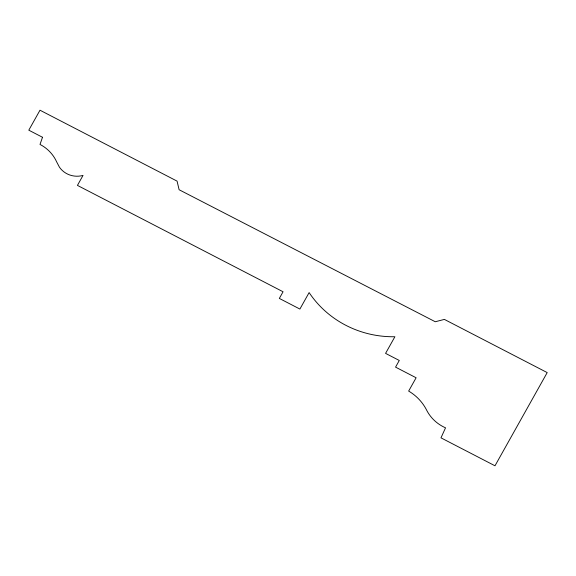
<?xml version="1.0" encoding="UTF-8"?>
<svg xmlns="http://www.w3.org/2000/svg" width="576" height="576" viewBox="0 0 576 576"><rect width="100%" height="100%" fill="white"/><g stroke="black" fill="none" stroke-linecap="round" stroke-linejoin="round"><path stroke-width="0.86" d="M42.509 137.275L40.01 144.439A37.786 36.482 -7.3 0 1 56.628 161.834L59.458 167.22A21.427 20.686 -7.3 0 0 83.03 175.406L77.436 185.393L283.061 291.766L279.331 298.418L299.894 309.06L309.125 292.586A100.915 97.43 -7.3 0 0 394.898 336.737L385.574 353.376L399.283 360.468L395.554 367.128L416.117 377.762L408.658 391.075A48.449 46.771 -7.3 0 1 426.902 410.666A39.298 37.944 -7.3 0 0 445.536 427.817L440.978 437.846L494.993 465.79L547.2 372.593L444.384 319.406L435.269 321.746L179.114 189.742L177.07 181.123L39.989 110.21L28.8 130.183L42.509 137.275"/></g></svg>
